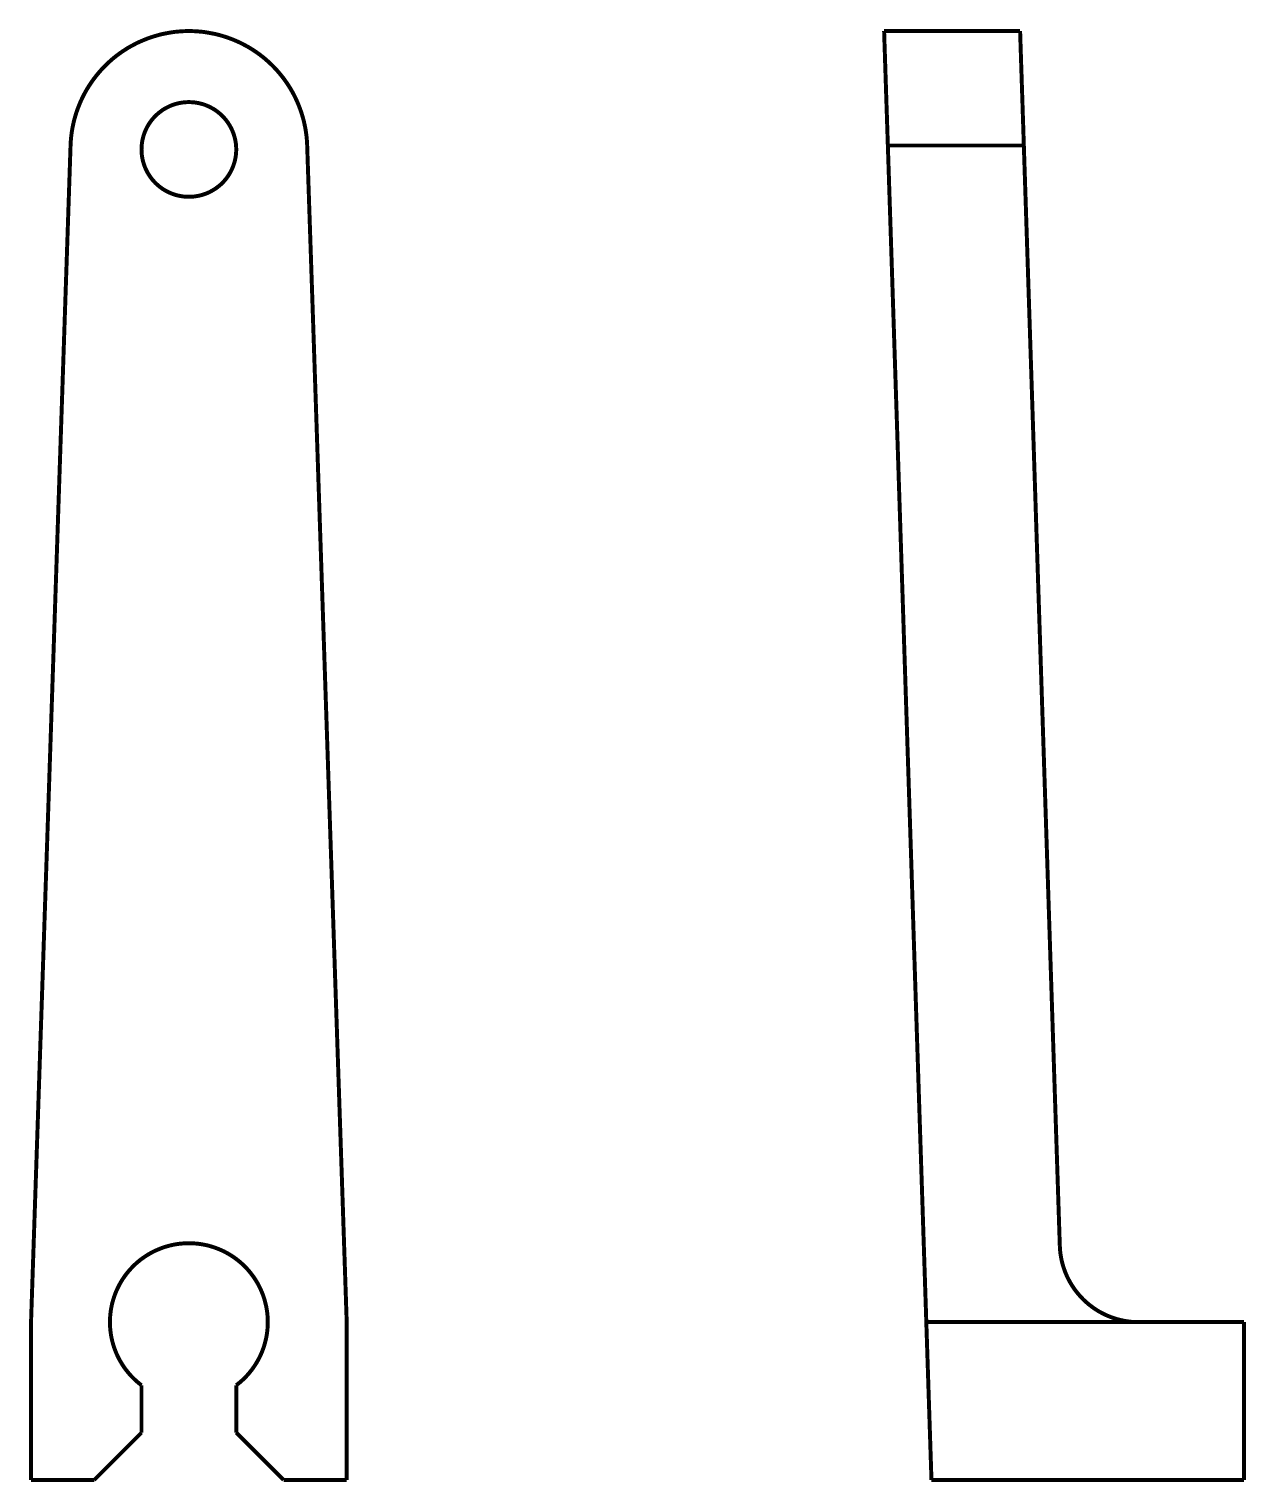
# Model space of a CAD drawing. Extents: x 1.72 to 4.76, y 11.34 to 14.96.
import ezdxf

# ---------------------------------------------------------------- set-up
doc = ezdxf.new("R2010")
doc.units = 0
doc.layers.get('0').update_dxf_attribs({"linetype": 'CONTINUOUS'})

msp = doc.modelspace()

# ---------------------------------------------------------------- linework, layer by layer
at = {"color": 0, "const_width": 0.00985}
for points in [[(2.41857, 14.6701), (2.41824, 14.6779), (2.41764, 14.6856), (2.41689, 14.6933), (2.4159, 14.701), (2.41476, 14.7088), (2.41336, 14.7162), (2.41178, 14.724), (2.41004, 14.7315), (2.40804, 14.739), (2.40588, 14.7464), (2.40349, 14.7539), (2.40093, 14.7611), (2.39822, 14.7683), (2.39529, 14.7756), (2.39214, 14.7828), (2.38883, 14.7897), (2.38536, 14.7967), (2.38167, 14.8035), (2.37782, 14.8103), (2.37381, 14.8168), (2.36957, 14.8233), (2.36524, 14.8297), (2.36068, 14.8361), (2.35596, 14.8422), (2.35113, 14.8482), (2.34608, 14.8542), (2.34093, 14.86), (2.33561, 14.8656), (2.33014, 14.8711), (2.32449, 14.8765), (2.31874, 14.8817), (2.31287, 14.8868), (2.30686, 14.8917), (2.30072, 14.8964), (2.29443, 14.901), (2.28803, 14.9054), (2.28157, 14.9096), (2.27496, 14.9138), (2.26824, 14.9176), (2.26144, 14.9212), (2.2545, 14.9249), (2.2475, 14.9282), (2.24046, 14.9313), (2.23329, 14.9343), (2.22601, 14.9371), (2.21875, 14.9397), (2.21137, 14.9421), (2.20389, 14.9443), (2.1964, 14.9464), (2.18886, 14.9482), (2.18126, 14.9497), (2.17367, 14.9511), (2.16601, 14.9524), (2.15831, 14.9535), (2.15061, 14.9542), (2.14285, 14.9549), (2.1351, 14.9553), (2.12733, 14.9554), (2.11957, 14.9554), (2.11182, 14.9553), (2.10411, 14.9549), (2.09636, 14.9542), (2.08865, 14.9535), (2.08094, 14.9524), (2.07329, 14.9511), (2.06565, 14.9497), (2.05806, 14.9482), (2.05051, 14.9464), (2.04303, 14.9443), (2.0356, 14.9421), (2.02821, 14.9397), (2.02089, 14.9371), (2.01367, 14.9343), (2.00651, 14.9313), (1.9994, 14.9282), (1.9924, 14.9249), (1.98551, 14.9212), (1.97868, 14.9176), (1.972, 14.9138), (1.96539, 14.9096), (1.95888, 14.9054), (1.95253, 14.901), (1.94624, 14.8964), (1.94011, 14.8917), (1.93408, 14.8868), (1.92817, 14.8817), (1.92242, 14.8765), (1.91683, 14.8711), (1.91135, 14.8656), (1.90603, 14.86), (1.90088, 14.8542), (1.89583, 14.8482), (1.891, 14.8422), (1.88629, 14.8361), (1.88172, 14.8297), (1.87739, 14.8233), (1.87315, 14.8168), (1.86914, 14.8103), (1.86529, 14.8035), (1.8616, 14.7967), (1.85813, 14.7897), (1.85482, 14.7828), (1.85167, 14.7756), (1.84874, 14.7683), (1.84597, 14.7611), (1.84343, 14.7539), (1.84104, 14.7464), (1.83892, 14.739), (1.83692, 14.7315), (1.83518, 14.724), (1.83356, 14.7162), (1.83219, 14.7088), (1.83106, 14.701), (1.83008, 14.6933), (1.82926, 14.6856), (1.82872, 14.6779), (1.82835, 14.6701)], [(4.19694, 14.9556), (3.85769, 14.9556)], [(3.86703, 14.6701), (3.86675, 14.6779), (3.86649, 14.6856), (3.86626, 14.6933), (3.866, 14.701), (3.86572, 14.7088), (3.8655, 14.7162), (3.86524, 14.724), (3.86501, 14.7315), (3.86475, 14.739), (3.86453, 14.7464), (3.86426, 14.7539), (3.86404, 14.7611), (3.86376, 14.7683), (3.86356, 14.7756), (3.86333, 14.7828), (3.86312, 14.7897), (3.86285, 14.7967), (3.86263, 14.8035), (3.86242, 14.8103), (3.86219, 14.8168), (3.86199, 14.8233), (3.86176, 14.8297), (3.8616, 14.8361), (3.86139, 14.8422), (3.86117, 14.8482), (3.861, 14.8542), (3.86079, 14.86), (3.86062, 14.8656), (3.86046, 14.8711), (3.86025, 14.8765), (3.86008, 14.8817), (3.85992, 14.8868), (3.85975, 14.8917), (3.8596, 14.8964), (3.85949, 14.901), (3.85932, 14.9054), (3.85915, 14.9096), (3.85906, 14.9138), (3.85889, 14.9176), (3.85878, 14.9212), (3.85867, 14.9249), (3.85856, 14.9282), (3.85846, 14.9313), (3.8584, 14.9343), (3.85829, 14.9371), (3.85818, 14.9397), (3.85813, 14.9421), (3.85807, 14.9443), (3.85796, 14.9464), (3.85792, 14.9482), (3.85786, 14.9497), (3.85781, 14.9511), (3.85781, 14.9524), (3.85775, 14.9535), (3.85769, 14.9542), (3.85769, 14.9556)], [(4.20622, 14.6701), (4.206, 14.6779), (4.20574, 14.6856), (4.20546, 14.6933), (4.20524, 14.701), (4.20497, 14.7088), (4.20475, 14.7162), (4.20449, 14.724), (4.20421, 14.7315), (4.204, 14.739), (4.20372, 14.7464), (4.2035, 14.7539), (4.20329, 14.7611), (4.20301, 14.7683), (4.20281, 14.7756), (4.20258, 14.7828), (4.20231, 14.7897), (4.2021, 14.7967), (4.20188, 14.8035), (4.20167, 14.8103), (4.20144, 14.8168), (4.20122, 14.8233), (4.20101, 14.8297), (4.20079, 14.8361), (4.20063, 14.8422), (4.20042, 14.8482), (4.20019, 14.8542), (4.20003, 14.86), (4.19987, 14.8656), (4.19965, 14.8711), (4.19949, 14.8765), (4.19933, 14.8817), (4.19917, 14.8868), (4.199, 14.8917), (4.19883, 14.8964), (4.19868, 14.901), (4.19857, 14.9054), (4.1984, 14.9096), (4.19829, 14.9138), (4.19814, 14.9176), (4.19803, 14.9212), (4.19792, 14.9249), (4.19781, 14.9282), (4.19769, 14.9313), (4.1976, 14.9343), (4.19754, 14.9371), (4.19743, 14.9397), (4.19732, 14.9421), (4.19726, 14.9443), (4.19721, 14.9464), (4.19715, 14.9482), (4.1971, 14.9497), (4.19706, 14.9511), (4.197, 14.9524), (4.197, 14.9535), (4.19694, 14.9542), (4.19694, 14.9556)], [(1.72976, 11.735), (1.82835, 14.6701)], [(2.51719, 11.735), (2.41857, 14.6701)], [(3.86703, 14.6701), (4.20622, 14.6701)], [(3.96294, 11.735), (3.86703, 14.6701)], [(4.29596, 11.9255), (4.20622, 14.6701)], [(2.2416, 11.5775), (2.24631, 11.5812), (2.25097, 11.585), (2.25549, 11.589), (2.25987, 11.593), (2.26411, 11.5973), (2.26824, 11.6016), (2.27225, 11.6061), (2.2761, 11.6107), (2.27983, 11.6154), (2.28336, 11.6202), (2.28678, 11.6252), (2.2901, 11.6302), (2.29318, 11.6353), (2.29617, 11.6405), (2.29893, 11.6458), (2.3016, 11.6512), (2.30404, 11.6566), (2.30638, 11.6622), (2.30849, 11.6678), (2.31044, 11.6734), (2.31222, 11.6792), (2.31386, 11.6849), (2.31526, 11.6908), (2.31657, 11.6967), (2.31765, 11.7025), (2.31853, 11.7085), (2.31922, 11.7144), (2.31976, 11.7204), (2.32015, 11.7264), (2.32032, 11.7324), (2.32032, 11.7384), (2.3201, 11.7444), (2.31972, 11.7504), (2.31917, 11.7563), (2.31842, 11.7623), (2.31749, 11.7682), (2.3164, 11.7741), (2.31511, 11.7799), (2.31364, 11.7857), (2.31201, 11.7916), (2.31022, 11.7972), (2.30826, 11.8029), (2.3061, 11.8085), (2.30376, 11.814), (2.30126, 11.8195), (2.29861, 11.8249), (2.29579, 11.8302), (2.29281, 11.8354), (2.28965, 11.8405), (2.2864, 11.8455), (2.28293, 11.8504), (2.27935, 11.8552), (2.27561, 11.8599), (2.27175, 11.8645), (2.26774, 11.8689), (2.26357, 11.8733), (2.25933, 11.8775), (2.25489, 11.8816), (2.25037, 11.8855), (2.24576, 11.8893), (2.241, 11.893), (2.23611, 11.8964), (2.23118, 11.8998), (2.22607, 11.903), (2.22092, 11.906), (2.21565, 11.909), (2.21035, 11.9117), (2.20492, 11.9142), (2.19943, 11.9166), (2.19385, 11.9188), (2.18821, 11.9209), (2.18251, 11.9228), (2.17676, 11.9245), (2.17096, 11.9261), (2.16515, 11.9274), (2.15924, 11.9286), (2.15332, 11.9296), (2.1474, 11.9304), (2.14144, 11.931), (2.13547, 11.9315), (2.12944, 11.9318), (2.12349, 11.9319), (2.11746, 11.9318), (2.11149, 11.9315), (2.10553, 11.931), (2.09956, 11.9304), (2.09358, 11.9296), (2.08768, 11.9286), (2.08182, 11.9274), (2.07596, 11.9261), (2.07015, 11.9245), (2.0644, 11.9228), (2.05871, 11.9209), (2.05311, 11.9188), (2.04753, 11.9166), (2.04204, 11.9142), (2.03662, 11.9117), (2.03125, 11.909), (2.02604, 11.906), (2.02083, 11.903), (2.01579, 11.8998), (2.01079, 11.8964), (2.00597, 11.893), (2.00119, 11.8893), (1.99653, 11.8855), (1.99203, 11.8816), (1.98762, 11.8775), (1.98335, 11.8733), (1.97922, 11.8689), (1.97521, 11.8645), (1.97131, 11.8599), (1.96756, 11.8552), (1.96397, 11.8504), (1.96056, 11.8455), (1.95725, 11.8405), (1.95415, 11.8354), (1.95117, 11.8302), (1.94835, 11.8249), (1.94569, 11.8195), (1.94319, 11.814), (1.94086, 11.8085), (1.93869, 11.8029), (1.93674, 11.7972), (1.9349, 11.7916), (1.93326, 11.7857), (1.93181, 11.7799), (1.93056, 11.7741), (1.92942, 11.7682), (1.9285, 11.7623), (1.92779, 11.7563), (1.92719, 11.7504), (1.92686, 11.7444), (1.92665, 11.7384), (1.92665, 11.7324), (1.92681, 11.7264), (1.92714, 11.7204), (1.92768, 11.7144), (1.92844, 11.7085), (1.92931, 11.7025), (1.93039, 11.6967), (1.93164, 11.6908), (1.93311, 11.6849), (1.93468, 11.6792), (1.93647, 11.6734), (1.93847, 11.6678), (1.9406, 11.6622), (1.94287, 11.6566), (1.94536, 11.6512), (1.94797, 11.6458), (1.95079, 11.6405), (1.95378, 11.6353), (1.95688, 11.6302), (1.96012, 11.6252), (1.96354, 11.6202), (1.96712, 11.6154), (1.97086, 11.6107), (1.97472, 11.6061), (1.97868, 11.6016), (1.98286, 11.5973), (1.98708, 11.593), (1.99149, 11.589), (1.99599, 11.585), (2.0006, 11.5812), (2.00537, 11.5775)], [(4.29596, 11.9255), (4.29622, 11.9194), (4.29671, 11.9134), (4.29736, 11.9073), (4.29824, 11.9013), (4.29926, 11.8954), (4.30046, 11.8894), (4.30186, 11.8835), (4.30344, 11.8777), (4.30518, 11.8719), (4.30713, 11.8662), (4.30925, 11.8605), (4.31153, 11.8549), (4.31396, 11.8493), (4.31657, 11.8439), (4.31939, 11.8385), (4.32232, 11.8332), (4.32547, 11.828), (4.32872, 11.8229), (4.33214, 11.8179), (4.33572, 11.813), (4.33946, 11.8083), (4.34332, 11.8037), (4.34733, 11.7991), (4.35151, 11.7947), (4.35579, 11.7904), (4.36019, 11.7863), (4.36475, 11.7823), (4.36942, 11.7784), (4.37418, 11.7747), (4.37907, 11.7711), (4.38406, 11.7677), (4.38917, 11.7644), (4.39437, 11.7613), (4.39963, 11.7584), (4.40506, 11.7556), (4.41049, 11.753), (4.41601, 11.7505), (4.42165, 11.7483), (4.42736, 11.7462), (4.43311, 11.7443), (4.43886, 11.7425), (4.44472, 11.7409), (4.45063, 11.7396), (4.45654, 11.7383), (4.46251, 11.7374), (4.46853, 11.7365), (4.47456, 11.7358), (4.48058, 11.7354), (4.4866, 11.7351), (4.49268, 11.735)], [(1.72976, 11.735), (1.72976, 11.3413)], [(2.51719, 11.735), (2.51719, 11.3413)], [(3.96294, 11.735), (3.97581, 11.3413)], [(3.96294, 11.735), (4.49268, 11.735)], [(4.75532, 11.735), (4.49268, 11.735)], [(4.75532, 11.735), (4.75532, 11.3413)], [(2.00537, 11.5775), (2.00537, 11.4594)], [(2.2416, 11.5775), (2.2416, 11.4594)], [(2.00537, 11.4594), (1.88726, 11.3413)], [(2.2416, 11.4594), (2.35969, 11.3413)], [(1.88726, 11.3413), (1.72976, 11.3413)], [(2.51719, 11.3413), (2.35969, 11.3413)], [(3.97581, 11.3413), (4.75532, 11.3413)]]:
    msp.add_lwpolyline(points, dxfattribs=at)
msp.add_lwpolyline([(2.12349, 14.5421), (2.1281, 14.5422), (2.13276, 14.5425), (2.13738, 14.5429), (2.14193, 14.5436), (2.14654, 14.5444), (2.15104, 14.5454), (2.15554, 14.5465), (2.15994, 14.5479), (2.16433, 14.5494), (2.16868, 14.5511), (2.1729, 14.5529), (2.17708, 14.555), (2.18121, 14.5572), (2.18517, 14.5596), (2.18907, 14.5619), (2.19287, 14.5647), (2.19661, 14.5675), (2.20019, 14.5704), (2.20367, 14.5735), (2.20697, 14.5767), (2.21018, 14.58), (2.21326, 14.5835), (2.21625, 14.5871), (2.21903, 14.5908), (2.22168, 14.5946), (2.22418, 14.5985), (2.22651, 14.6025), (2.22874, 14.6067), (2.23074, 14.6108), (2.23258, 14.615), (2.23426, 14.6193), (2.23579, 14.6238), (2.23714, 14.6282), (2.23833, 14.6326), (2.23931, 14.6372), (2.24013, 14.6417), (2.24078, 14.6464), (2.24121, 14.651), (2.24149, 14.6556), (2.2416, 14.6603), (2.24149, 14.6649), (2.24121, 14.6694), (2.24078, 14.6742), (2.24013, 14.6788), (2.23931, 14.6833), (2.23833, 14.6878), (2.23714, 14.6922), (2.23579, 14.6967), (2.23426, 14.7011), (2.23258, 14.7054), (2.23074, 14.7096), (2.22874, 14.7138), (2.22651, 14.7179), (2.22418, 14.7219), (2.22168, 14.7258), (2.21903, 14.7297), (2.21625, 14.7333), (2.21326, 14.7369), (2.21018, 14.7404), (2.20697, 14.7438), (2.20367, 14.7469), (2.20019, 14.75), (2.19661, 14.7529), (2.19287, 14.7557), (2.18907, 14.7585), (2.18517, 14.761), (2.18121, 14.7632), (2.17708, 14.7654), (2.1729, 14.7675), (2.16868, 14.7693), (2.16433, 14.7711), (2.15994, 14.7726), (2.15554, 14.7739), (2.15104, 14.775), (2.14654, 14.7761), (2.14193, 14.7768), (2.13738, 14.7775), (2.13276, 14.7779), (2.1281, 14.7782), (2.12349, 14.7783), (2.11882, 14.7782), (2.11421, 14.7779), (2.1096, 14.7775), (2.10499, 14.7768), (2.10042, 14.7761), (2.09592, 14.775), (2.09142, 14.7739), (2.08697, 14.7726), (2.08257, 14.7711), (2.07829, 14.7693), (2.074, 14.7675), (2.06988, 14.7654), (2.06575, 14.7632), (2.06174, 14.761), (2.05783, 14.7585), (2.05404, 14.7557), (2.05035, 14.7529), (2.04676, 14.75), (2.04329, 14.7469), (2.03993, 14.7438), (2.03674, 14.7404), (2.03364, 14.7369), (2.03071, 14.7333), (2.02794, 14.7297), (2.02528, 14.7258), (2.02279, 14.7219), (2.0204, 14.7179), (2.01824, 14.7138), (2.01622, 14.7096), (2.01438, 14.7054), (2.01264, 14.7011), (2.01112, 14.6967), (2.00982, 14.6922), (2.00863, 14.6878), (2.00765, 14.6833), (2.00683, 14.6788), (2.00618, 14.6742), (2.00575, 14.6694), (2.00543, 14.6649), (2.00537, 14.6603), (2.00543, 14.6556), (2.00575, 14.651), (2.00618, 14.6464), (2.00683, 14.6417), (2.00765, 14.6372), (2.00863, 14.6326), (2.00982, 14.6282), (2.01112, 14.6238), (2.01264, 14.6193), (2.01438, 14.615), (2.01622, 14.6108), (2.01824, 14.6067), (2.0204, 14.6025), (2.02279, 14.5985), (2.02528, 14.5946), (2.02794, 14.5908), (2.03071, 14.5871), (2.03364, 14.5835), (2.03674, 14.58), (2.03993, 14.5767), (2.04329, 14.5735), (2.04676, 14.5704), (2.05035, 14.5675), (2.05404, 14.5647), (2.05783, 14.5619), (2.06174, 14.5596), (2.06575, 14.5572), (2.06988, 14.555), (2.074, 14.5529), (2.07829, 14.5511), (2.08257, 14.5494), (2.08697, 14.5479), (2.09142, 14.5465), (2.09592, 14.5454), (2.10042, 14.5444), (2.10499, 14.5436), (2.1096, 14.5429), (2.11421, 14.5425), (2.11882, 14.5422), (2.12349, 14.5421)], close=True, dxfattribs=at)

doc.saveas('drawing.dxf')
